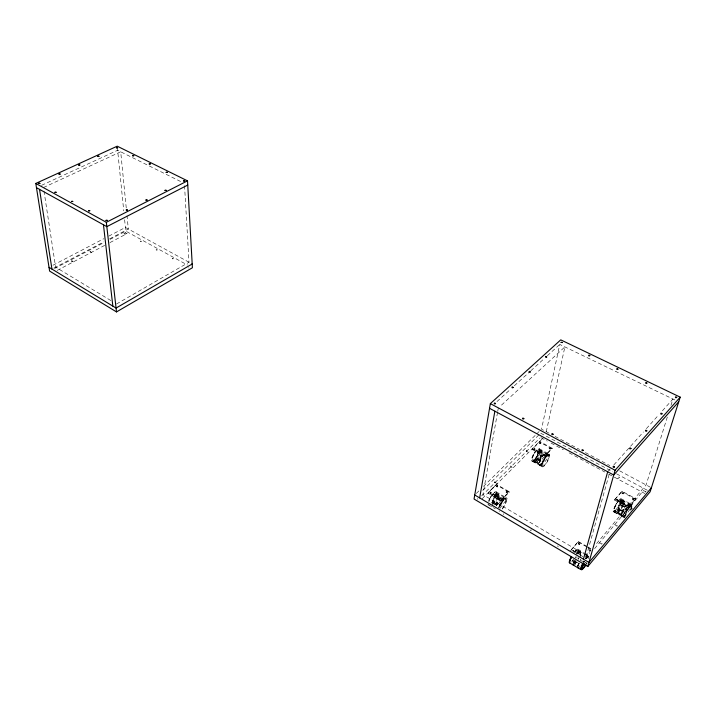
<?xml version="1.0" encoding="UTF-8"?>
<svg xmlns="http://www.w3.org/2000/svg" width="716" height="716" viewBox="0 0 716 716"><rect width="100%" height="100%" fill="white"/><g stroke="black" fill="none" stroke-linecap="round" stroke-linejoin="round"><path stroke-width="0.54" stroke-dasharray="3.58 2.69" d="M538.459 463.816L540.857 460.307L537.618 458.526L535.219 461.659L538.459 463.816L540.857 460.307M535.219 462.026L537.618 458.526M617.308 512.933L619.725 509.192L623.233 511.484L620.862 514.902L617.308 512.933L619.68 509.55L619.134 509.389A2.595 0.546 -61.2 0 0 620.369 508.566A2.595 0.546 -61.2 0 0 621.792 505.505L621.801 505.335A2.595 0.546 -61.2 0 0 620.566 506.158A2.595 0.546 -61.2 0 0 619.143 509.219L616.762 512.629L613.514 510.821M633.982 499.025C633.767 497.226 631.217 499.097 632.953 499.777C635.038 499.312 632.962 499.58 632.523 498.551M633.83 499.526L633.248 498.801L632.371 499.052M623.233 511.51L624.03 512.101A2.595 0.537 -61.2 0 0 625.256 511.269A2.595 0.537 -61.2 0 0 626.688 508.208L626.697 508.029A2.595 0.537 -61.2 0 0 625.471 508.861A2.595 0.537 -61.2 0 0 624.039 511.931L619.143 509.246M614.865 499.356L614.874 500.242L628.38 507.581L635.432 499.383L635.504 498.56L622.079 491.292L614.865 499.356L628.532 507.08L635.62 498.828M619.027 513.506L619.179 513.157A1.897 1.334 18.3 0 1 619.233 510.821A1.897 1.334 18.3 0 1 622.016 512.37A1.897 1.334 18.3 0 1 619.412 513.283L619.179 513.157M619.259 513.632L619.412 513.283M620.862 514.902L623.278 511.152M628.362 506.006L627.592 505.228L626.912 505.791L628.29 506.131L627.941 504.771L626.894 505.514M627.046 505.013L627.619 505.747L628.514 505.505M623.287 493.798L622.535 493.038L621.864 493.584L623.224 493.915L622.875 492.581L621.846 493.315M621.998 492.814L622.553 493.53L623.439 493.297M590.593 550.622C589.563 548.161 588.301 551.929 590.593 550.622C590.19 550.98 588.194 548.384 590.727 549.807M617.783 500.207L617.031 499.428L616.351 499.992L617.711 500.323L617.371 498.971L616.333 499.714M616.476 499.213L617.04 499.938L617.926 499.696M601.521 544.169L602.272 543.704M492.76 504.95L494.291 495.123M585.795 562.901L586.18 562.445M496.385 505.514L497.951 495.687M579.745 544.294L578.984 543.453L578.251 544.062L579.674 544.42L579.325 542.997L578.251 543.766M578.385 543.256L578.94 544.053L579.879 543.793M573.632 551.401L573.561 550.291L572.263 550.353M497.539 412.416L482.915 494.658L585.545 554.954M497.736 411.315L498.318 408.022M501.2 500.923L488.375 493.306L488.357 492.429L496.519 484.437L509.13 491.641L501.057 500.072L488.357 492.429M488.375 493.306L488.464 492.805M489.86 492.921L490.728 491.999L491.283 493.27L489.941 493.19L490.442 492.492L491.319 493.136M488.223 492.993L496.286 484.526M496.206 486.585L497.056 485.672L497.62 486.934L496.286 486.853L496.779 486.164L497.656 486.799M500.779 500.01L501.191 500.493L509.112 492.268L496.689 485.009L496.788 484.499M536.186 460.818L538.02 451.062M539.604 461.686A1.763 1.244 12.7 0 0 537.322 460.003A1.763 1.244 12.7 0 0 536.749 462.08A1.763 1.244 12.7 0 0 539.604 461.686L541.475 451.921A1.781 1.244 12.5 0 0 539.166 450.248A1.781 1.244 12.5 0 0 538.593 452.315A1.781 1.244 12.5 0 0 541.475 451.921M499.705 498.667L500.573 497.745L501.137 499.025L499.786 498.945L500.278 498.238L501.173 498.891M550.425 448.95L549.745 448.261L549.074 448.762L550.353 449.057L550.04 447.795L549.074 448.52M501.191 500.493L501.29 499.983M549.181 448.019L549.682 448.672L550.541 448.449M506.015 492.268L506.865 491.337L507.447 492.608L506.105 492.545L506.579 491.838L507.474 492.474M508.951 492.089L509.058 491.588M509.067 492.465L509.228 491.838M532.131 449.272L532.274 448.726L544.697 455.716L552.117 448.279L539.703 441.441L532.212 449.514L544.581 456.208L552 448.771L539.39 442.023M532.283 449.567L532.391 449.066M533.688 449.209L534.512 448.341L535.058 449.532L533.778 449.46L534.226 448.825L535.085 449.415M674.875 399.958L559.76 344.432L541.52 429.179L549.208 433.278M539.461 443.446L540.276 442.577L540.831 443.759L539.551 443.687L539.989 443.061L540.857 443.643M539.864 442.005L539.971 441.504M546.272 431.712L564.888 346.902L499.965 406.518M544.688 454.794L544.017 454.087L543.328 454.597L544.616 454.902L544.312 453.631L543.301 454.463M544.822 454.168L544.106 454.553L543.444 453.846M544.312 456.146L544.428 455.653M544.795 456.128L544.912 455.636M540.965 443.141L540.258 443.517L539.569 442.944M507.572 491.973L506.821 492.393L506.114 491.767M551.92 448.529L551.955 447.983M551.964 448.825L552.117 448.279M535.192 448.914L534.476 449.29L533.796 448.717M575.046 561.102L574.572 563.062A1.987 1.486 19.2 0 1 576.246 562.042M580.103 557.236L580.837 554.291M501.272 498.381L500.502 498.801L499.804 498.166M497.745 486.298L496.985 486.71L496.295 486.083M491.418 492.635L490.648 493.047L489.959 492.411M570.428 551.025L578.349 541.582L586.86 546.38M586.726 546.881L578.6 542.146L578.734 541.645M618.329 511.672L621.014 501.88M622.007 512.629L624.719 502.838M609.119 474.565L586.502 555.518L590.807 550.416M589.08 550.094L589.214 549.593M614.874 500.242L615.026 499.741M614.686 499.92L621.819 491.328M635.477 499.258L622.115 491.856L622.267 491.355M628.093 507.51L628.245 507.009M628.603 507.492L628.755 506.991M635.271 499.007L635.504 498.56M635.432 499.383L635.584 498.882M667.312 417.061L646.092 484.938L595.112 545.315M670.964 405.39L672.951 399.027L661.87 411.378M579.056 557.433L578.644 558.238A6.462 1.432 -60.5 0 1 578.215 559.044M646.101 491.436L645.42 491.713L645.653 492.25M617.604 525.705L616.709 526.251M573.776 550.89L572.818 551.159M557.576 545.869L558.247 546.854M577.177 566.213L579.235 563.277M577.15 566.553L579.217 563.626M527.128 451.134C525.311 449.039 526.296 452.584 528.927 452.127M575.521 560.386L573.543 563.188L571.869 562.194M579.387 554.918L580.372 553.531L577.024 551.571M573.516 564.029L575.583 561.102M574.527 562.91L575.566 561.451M511.546 466.626C509.756 464.469 510.651 468.112 513.354 467.646M477.509 498.515L477.885 499.365M537.618 458.858L537.134 458.768A2.47 0.716 -61.3 0 0 538.522 458.106A2.47 0.716 -61.3 0 0 539.81 455.161L539.801 454.982A2.47 0.716 -61.3 0 0 538.405 455.636A2.47 0.716 -61.3 0 0 537.125 458.589L534.727 461.748L531.764 460.111M499.84 508.441L506.06 500.323L503.008 498.542M496.376 505.926L497.674 504.243L494.362 502.292L493.064 503.975M492.554 504.073L493.879 502.363A2.587 0.788 -60.3 0 1 495.186 499.267A2.587 0.788 -60.3 0 1 496.761 498.47L496.779 498.64A2.587 0.788 -60.3 0 1 495.472 501.692A2.587 0.788 -60.3 0 1 493.897 502.498L494.362 502.292M585.545 558.131L589.68 553.226M585.402 558.641L589.537 553.728M586.073 558.74L588.919 555.365M594.593 548.617L643.505 490.541L645.483 491.597M571.252 549.709L578.206 541.663M617.559 478.879L619.608 477.312L618.382 476.901L618.579 477.724M608.323 471.047L610.256 468.89M613.854 464.881L643.407 431.954M646.36 428.66L658.917 414.671M482.199 498.712L542.558 438.532M481.617 495.955L539.936 438.013M482.772 490.415L540.661 433.162L612.645 471.719M476.328 493.431L479.505 490.299M483.479 486.379L539.13 431.533M496.985 401.56L510.204 389.531M514.33 385.772L530.028 371.488M530.851 370.736L544.071 358.716M547.373 355.709L559.76 344.432M578.072 542.173L578.6 542.146M621.622 491.874L622.115 491.856M503.545 513.748L503.652 514.634M188.773 267.614L188.881 268.115M496.197 485.027L496.689 485.009M125.953 232.986L125.04 232.798L127.045 233.595L109.602 242.787M90.583 251.602C89.974 250.305 89.249 252.363 91.684 252.238M116.538 303.996L189.006 262.253L184.468 184.504M140.56 241.489C142.994 241.319 139.36 240.853 140.971 241.265M57.155 270.433L104.885 245.275M53.781 268.124L103.766 241.919M109.664 238.831L128.325 229.039L127.018 215.802M54.559 268.491L104.017 242.545M109.951 239.43L125.774 231.125L187.502 265.063M125.175 233.004L123.931 233.658L125.389 234.463M52.93 265.26L103.865 238.688M108.76 236.137L125.407 227.446L192.192 263.998M43.461 187.547L120.7 151.801L126.258 208.079M41.546 185.337L117.639 150.279L181.416 181.909M587.156 563.546L586.198 563.483M572.881 550.541L573.659 551.248M632.389 508.369L631.315 508.539L631.888 509.273M555.079 436.411L579.539 449.46M585.42 452.593L609.88 465.633M619.671 470.851L651.399 487.775M616.592 473.831L649.135 491.265M540.974 437.673L547.293 441.074M551.078 443.115L563.376 449.729M569.095 452.807L590.1 464.102M591.058 464.621L604.796 472.014M608.725 474.126L644.821 493.539M539.237 448.708L549.36 454.23M538.897 449.308L541.86 450.919M546.031 453.192L549.02 454.821M539.229 450.4L542.191 452.02M546.353 454.284L549.333 455.913M538.387 450.194L541.35 451.814M545.52 454.087L548.51 455.716M538.674 451.125L541.636 452.745L539.81 455.125L544.267 457.569A2.47 0.707 -61.3 0 1 542.979 460.558A2.47 0.707 -61.3 0 1 541.591 461.22L541.591 461.041A2.47 0.707 -61.3 0 1 542.88 458.079A2.47 0.707 -61.3 0 1 544.258 457.426L544.267 457.605M545.798 455.018L548.778 456.647L542.442 464.97L539.452 463.324M536.078 450.471L546.245 456.02M621.103 498.685L632.219 504.771M539.613 454.687L544.079 457.139M620.745 499.312L624.003 501.093M628.576 503.599L631.861 505.398M620.906 500.341L624.155 502.122M628.72 504.628L631.986 506.418M620.217 500.251L623.475 502.032M628.048 504.547L631.333 506.346M620.351 501.119L623.6 502.909L621.792 505.478L626.688 508.172M628.165 505.415L631.44 507.205L625.175 516.2L621.891 514.374M618.248 500.815L629.409 506.946M629.373 507.313L632.049 508.781M621.685 505.075L626.581 507.769M537.125 458.625L541.591 461.077L540.857 460.639M537.322 459.054L541.779 461.507M532.328 459.377L535.291 461.015M532.623 460.298L538.459 463.449M539.739 464.228L542.719 465.874M538.888 464.058L541.878 465.704M532.113 461.185L535.067 462.822M539.229 465.123L542.209 466.769M619.25 509.649L624.146 512.352M614.068 510.034L617.317 511.842M614.212 510.884L620.897 514.544M622.025 515.225L625.301 517.042M621.336 515.171L624.62 516.997M613.684 511.824L616.932 513.632M621.488 516.173L623.949 517.534M614.74 524.694L616.762 525.839M494.819 482.298L497.244 483.703M599.569 542.71L601.61 543.892M496.224 491.847L506.588 497.871M495.866 492.474L507.062 499.016A7.948 2.354 -60.4 0 0 504.583 498.515A7.948 2.354 -60.4 0 0 500.063 504.565L499.571 505.568A7.948 2.354 -60.4 0 0 498.783 507.51M496.322 493.512L499.347 495.275M503.608 497.754L506.66 499.535M587.764 546.899L592.284 549.53M495.329 493.405L498.363 495.177M502.632 497.656L505.693 499.446M587.621 547.409L590.333 548.984M495.714 494.291L498.748 496.054L496.779 498.613L501.343 501.281A2.595 0.779 -60.4 0 1 500.028 504.368A2.595 0.779 -60.4 0 1 498.461 505.183L498.443 505.013A2.595 0.779 -60.4 0 1 499.759 501.952A2.595 0.779 -60.4 0 1 501.325 501.137L501.343 501.316M492.671 493.933L503.08 500.001M577.731 549.109L583.451 552.466M584.399 553.02L589.17 555.822M577.356 549.763L583.728 553.513M584.677 554.068L588.794 556.484M577.624 550.72L580.971 552.689M585.67 555.446L589.035 557.424M576.792 550.756L580.148 552.725M586.538 556.484L588.23 557.478M493.879 502.363L498.443 505.048L497.674 504.243M494.022 502.722L498.587 505.407M585.07 556.296L588.436 558.283A6.489 1.387 -60.5 0 0 586.216 558.901M574.465 551.651L585.957 558.417A8.395 1.799 -60.5 0 1 588.901 555.759M487.856 504.449L495.382 508.906M583.835 561.398L585.894 562.624M71.815 261.072L73.283 261.94M110.828 300.541L55.624 267.158L43.792 189.758M531.415 529.822L530.923 530.583L529.992 529.885M117.326 147.21L123.743 210.907M124.629 219.731L125.774 231.125M536.955 462.625L536.749 462.509M586.422 558.158A7.634 1.638 -60.5 0 1 588.955 556.672M588.955 557.979A7.634 1.638 -60.5 0 1 588.794 558.641M586.977 562.964A7.634 1.638 -60.5 0 1 586.458 563.913M583.603 562.328A7.634 1.638 -60.5 0 1 584.158 561.389M577.015 553.898A2.005 1.486 18.8 0 1 579.217 552.313A2.005 1.486 18.8 0 1 580.524 554.855M576.523 562.078A1.987 1.486 19.2 0 1 578.421 563.904A1.987 1.486 19.2 0 1 576.443 565.103M575.395 564.691A1.987 1.486 19.2 0 1 574.608 563.716A6.462 1.432 -60.5 0 0 576.299 561.962M583.459 562.248A8.395 1.799 -60.5 0 1 584.068 561.21M586.69 562.991A6.489 1.387 -60.5 0 1 586.252 563.796M583.817 562.454A6.489 1.387 -60.5 0 1 584.283 561.648M573.838 552.501A8.35 1.88 -60.5 0 1 578.027 550.157M583.621 560.986A7.616 1.656 -60.5 0 1 583.101 561.926M577.714 566.302A7.616 1.656 -60.5 0 1 578.779 563.17M580.211 560.324A7.616 1.656 -60.5 0 1 580.765 559.384M577.749 554.059A7.599 1.683 -60.5 0 1 580.515 554.649M578.94 558.22A7.599 1.683 -60.5 0 1 578.43 559.16M576.756 561.827A7.599 1.683 -60.5 0 1 574.626 564.342M573.158 562.83A7.599 1.683 -60.5 0 1 574.053 560.368M575.485 557.522A7.599 1.683 -60.5 0 1 576.031 556.583M578.107 554.121A6.462 1.432 -60.5 0 1 579.978 555.204M573.606 562.722A6.462 1.432 -60.5 0 1 574.492 560.064M575.709 557.648A6.462 1.432 -60.5 0 1 576.174 556.851M577.973 557.692A2.739 0.609 -60.5 0 1 577.642 558.364M576.47 557.988A2.739 0.609 -60.5 0 1 576.666 557.657M582.851 561.004A2.739 0.591 -60.5 0 1 582.672 561.344M581.329 561.317A2.739 0.591 -60.5 0 1 581.92 560.324M574.393 552.081A7.59 1.709 -60.5 0 1 577.445 549.843A7.59 1.709 -60.5 0 1 576.514 554.39M573.427 559.849A7.59 1.709 -60.5 0 1 571.78 561.881M574.751 552.143A6.453 1.45 -60.5 0 1 576.389 553.942M573.453 559.33A6.453 1.45 -60.5 0 1 572.057 561.058M583.325 561.004A6.48 1.405 -60.5 0 1 582.887 561.809M580.067 565.828A6.48 1.405 -60.5 0 1 579.289 566.535M578.331 566.625A6.48 1.405 -60.5 0 1 579.208 562.865M580.434 560.449A6.48 1.405 -60.5 0 1 580.9 559.644M502.256 509.067A7.232 2.139 -60.4 0 0 504.959 504.968L505.407 504.064A7.232 2.139 -60.4 0 0 505.747 498.408A7.232 2.139 -60.4 0 0 500.296 504.583L499.849 505.496A7.232 2.139 -60.4 0 0 499.142 507.259A7.214 2.157 -60.3 0 0 501.925 503.178L502.363 502.283A7.214 2.157 -60.3 0 0 502.686 496.618A7.214 2.157 -60.3 0 0 497.226 502.784L496.788 503.688A7.214 2.157 -60.3 0 0 496.072 505.451M499.723 511.099A7.232 2.139 -60.4 0 1 499.061 511.054M493.95 503.885A1.835 1.36 12.1 0 1 495.776 504.315A1.835 1.36 12.1 0 1 496.349 505.702M502.31 508.423A6.14 1.817 -60.4 0 0 504.619 504.932L504.995 504.171A6.14 1.817 -60.4 0 0 505.281 499.365A6.14 1.817 -60.4 0 0 500.654 504.61L500.269 505.389A6.14 1.817 -60.4 0 0 499.455 507.572M496.716 492.993A7.903 2.417 -60.3 0 0 494.192 492.456A7.903 2.417 -60.3 0 0 489.663 498.452L489.18 499.455A7.903 2.417 -60.3 0 0 488.41 501.388M494.98 504.78A7.196 2.184 -60.3 0 0 497.683 500.699L498.121 499.795A7.196 2.184 -60.3 0 0 498.408 494.138A7.196 2.184 -60.3 0 0 492.948 500.269L492.51 501.173A7.196 2.184 -60.3 0 0 491.803 502.936M492.429 506.785A7.196 2.184 -60.3 0 1 491.525 506.516M494.55 504.664A6.122 1.853 -60.3 0 0 497.334 500.663L497.701 499.902A6.122 1.853 -60.3 0 0 497.951 495.087A6.122 1.853 -60.3 0 0 493.306 500.296L492.93 501.075A6.122 1.853 -60.3 0 0 492.125 503.258M491.964 502.999A7.187 2.202 -60.3 0 0 494.667 498.927L495.105 498.032A7.187 2.202 -60.3 0 0 495.374 492.366A7.187 2.202 -60.3 0 0 489.905 498.479L489.467 499.392A7.187 2.202 -60.3 0 0 488.76 501.146M489.413 504.995A7.187 2.202 -60.3 0 1 488.491 504.726M491.534 502.883A6.104 1.871 -60.3 0 0 494.308 498.891L494.684 498.13A6.104 1.871 -60.3 0 0 494.917 493.315A6.104 1.871 -60.3 0 0 490.272 498.515L489.896 499.285A6.104 1.871 -60.3 0 0 489.091 501.468M498.327 507.608A6.131 1.835 -60.3 0 0 501.576 503.151L501.952 502.381A6.131 1.835 -60.3 0 0 502.22 497.575A6.131 1.835 -60.3 0 0 497.584 502.811L497.208 503.59A6.131 1.835 -60.3 0 0 496.394 505.773M630.778 510.052A7.241 1.477 -61.2 0 0 631.405 505.353A7.241 1.477 -61.2 0 0 626.706 511.537L626.249 512.459A7.241 1.477 -61.2 0 0 624.594 517.444M630.411 510.293A6.149 1.253 -61.2 0 0 630.939 506.302A6.149 1.253 -61.2 0 0 626.947 511.564L626.554 512.343A6.149 1.253 -61.2 0 0 625.686 517.077M495.535 482.414C493.78 483.962 494.138 480.373 495.535 482.414M173.317 258.762L172.189 258.789L173.317 258.762M157.243 249.911L156.124 249.938L157.243 249.911M71.278 261L72.397 261.054L71.278 261M533.259 454.741L532.785 455.698A7.536 2.211 -61.3 0 0 531.388 460.603L541.502 466.197A7.581 2.148 -61.3 0 1 542.952 461.292L543.426 460.325A7.581 2.148 -61.3 0 1 547.615 454.669A7.581 2.148 -61.3 0 1 549.709 455.421L539.604 449.916A7.536 2.211 -61.3 0 0 537.456 449.129A7.536 2.211 -61.3 0 0 533.259 454.741M533.465 454.785L533.035 455.653A6.847 2.005 -61.3 0 0 532.516 461.319A6.847 2.005 -61.3 0 0 537.519 455.698L537.949 454.839A6.847 2.005 -61.3 0 0 538.477 449.156A6.847 2.005 -61.3 0 0 533.465 454.785M533.769 454.857L533.411 455.591A5.826 1.709 -61.3 0 0 532.964 460.415A5.826 1.709 -61.3 0 0 537.224 455.627L537.582 454.893A5.826 1.709 -61.3 0 0 538.029 450.069A5.826 1.709 -61.3 0 0 533.769 454.857M536.445 456.423L536.015 457.291A6.865 1.987 -61.3 0 0 535.47 462.957A6.865 1.987 -61.3 0 0 540.473 457.318L540.893 456.45A6.865 1.987 -61.3 0 0 541.448 450.776A6.865 1.987 -61.3 0 0 536.445 456.423M536.749 456.486L536.382 457.229A5.835 1.692 -61.3 0 0 535.917 462.044A5.835 1.692 -61.3 0 0 540.177 457.247L540.535 456.513A5.835 1.692 -61.3 0 0 541.001 451.689A5.835 1.692 -61.3 0 0 536.749 456.486M540.625 458.714L540.195 459.591A6.874 1.969 -61.3 0 0 539.622 465.257A6.874 1.969 -61.3 0 0 544.616 459.591L545.046 458.723A6.874 1.969 -61.3 0 0 545.619 453.049A6.874 1.969 -61.3 0 0 540.625 458.714M540.929 458.786L540.562 459.529A5.844 1.674 -61.3 0 0 540.079 464.344A5.844 1.674 -61.3 0 0 544.321 459.529L544.679 458.795A5.844 1.674 -61.3 0 0 545.171 453.962A5.844 1.674 -61.3 0 0 540.929 458.786M543.623 460.37L543.193 461.247A6.892 1.951 -61.3 0 0 542.603 466.904A6.892 1.951 -61.3 0 0 547.588 461.22L548.017 460.352A6.892 1.951 -61.3 0 0 548.617 454.678A6.892 1.951 -61.3 0 0 543.623 460.37M543.927 460.433L543.56 461.176A5.853 1.656 -61.3 0 0 543.059 465.991A5.853 1.656 -61.3 0 0 547.293 461.158L547.659 460.424A5.853 1.656 -61.3 0 0 548.17 455.6A5.853 1.656 -61.3 0 0 543.927 460.433M615.393 505.362L614.883 506.364A7.912 1.7 -61.2 0 0 613.138 511.349L624.245 517.525A7.966 1.62 -61.2 0 1 626.035 512.531L626.545 511.528A7.966 1.62 -61.2 0 1 630.715 505.442A7.966 1.62 -61.2 0 1 632.353 505.89L621.273 499.822A7.912 1.7 -61.2 0 0 619.564 499.329A7.912 1.7 -61.2 0 0 615.393 505.362M615.554 505.38L615.098 506.293A7.196 1.539 -61.2 0 0 614.006 511.904A7.196 1.539 -61.2 0 0 618.857 505.747L619.313 504.852A7.196 1.539 -61.2 0 0 620.414 499.213A7.196 1.539 -61.2 0 0 615.554 505.38M615.805 505.407L615.42 506.185A6.113 1.316 -61.2 0 0 614.489 510.955A6.113 1.316 -61.2 0 0 618.615 505.72L619 504.959A6.113 1.316 -61.2 0 0 619.94 500.171A6.113 1.316 -61.2 0 0 615.805 505.407M618.821 507.188L618.364 508.1A7.205 1.522 -61.2 0 0 617.246 513.712A7.205 1.522 -61.2 0 0 622.097 507.537L622.553 506.633A7.205 1.522 -61.2 0 0 623.672 501.003A7.205 1.522 -61.2 0 0 618.821 507.188M619.072 507.214L618.678 507.984A6.131 1.298 -61.2 0 0 617.729 512.754A6.131 1.298 -61.2 0 0 621.855 507.51L622.24 506.74A6.131 1.298 -61.2 0 0 623.197 501.961A6.131 1.298 -61.2 0 0 619.072 507.214M623.412 509.72L622.956 510.633A7.223 1.495 -61.2 0 0 621.801 516.245A7.223 1.495 -61.2 0 0 626.643 510.043L627.1 509.139A7.223 1.495 -61.2 0 0 628.254 503.509A7.223 1.495 -61.2 0 0 623.412 509.72M623.663 509.747L623.269 510.526A6.14 1.271 -61.2 0 0 622.293 515.296A6.14 1.271 -61.2 0 0 626.402 510.016L626.786 509.255A6.14 1.271 -61.2 0 0 627.771 504.467A6.14 1.271 -61.2 0 0 623.663 509.747M494.872 496.304A1.853 1.36 11.9 0 0 497.906 495.875A1.853 1.36 11.9 0 0 495.57 494.04A1.853 1.36 11.9 0 0 494.872 496.304M621.524 503.106A1.915 1.334 17.9 0 0 624.665 503.017A1.915 1.334 17.9 0 0 622.401 500.958A1.915 1.334 17.9 0 0 621.524 503.106"/><path stroke-width="1.07" d="M490.353 403.627L474.046 499.043L587.809 566.499L650.119 491.794L680.2 397.156L560.744 339.858L490.353 403.627L615.08 470.251L680.2 397.156M479.657 497.897L494.872 411.19M583.424 559.16L607.678 471.763M587.809 566.499L615.08 470.251M571.395 556.502L570.876 557.549A8.35 1.88 -60.5 0 0 569.193 562.615L580.613 569.435A8.395 1.799 -60.5 0 1 582.35 564.36L582.878 563.304M571.601 556.493L571.126 557.442A7.59 1.709 -60.5 0 0 569.802 560.834M583.075 563.295L582.6 564.244A7.634 1.638 -60.5 0 0 581.392 569.811A7.634 1.638 -60.5 0 0 585.912 564.852M583.37 563.268L582.967 564.083A6.489 1.387 -60.5 0 0 581.938 568.808A6.489 1.387 -60.5 0 0 585.786 564.593M581.625 568.003L584.721 563.582M651.399 487.775L588.964 562.436L474.735 494.998M678.723 401.81L613.728 475.012L489.556 408.326M116.502 311.925L192.407 267.757L187.52 180.853L117.227 146.18L35.8 183.43L49.61 271.087L116.502 311.925L106.335 222.3L35.8 183.43M192.192 263.998L116.064 308.068L49.019 267.31M187.762 185.05L106.827 226.65L36.471 187.673M106.335 222.3L187.52 180.853M39.532 189.364L51.946 269.091M103.453 224.779L112.851 306.117M573.793 564.924A7.599 1.683 -60.5 0 1 572.943 564.047M570.142 563.018A7.59 1.709 -60.5 0 1 569.614 562.49M570.196 561.192A6.453 1.45 -60.5 0 1 570.258 560.726M570.822 558.82A6.453 1.45 -60.5 0 1 571.135 558.068M578.868 567.484A7.616 1.656 -60.5 0 1 577.651 567.287M676.718 397.416C675 398.937 674.928 395.375 676.718 397.416M662.058 413.803C660.286 415.387 660.259 411.691 662.058 413.803M646.825 430.826C645 432.473 645.009 428.642 646.825 430.826M646.888 383.078C645.161 384.564 645.17 381.1 646.888 383.078M630.984 448.529C629.113 450.239 629.167 446.265 630.984 448.529M614.507 466.948C612.574 468.729 612.672 464.595 614.507 466.948M617.944 369.161C616.216 370.611 616.288 367.245 617.944 369.161M583.316 450.337C581.383 452.065 581.562 448.055 583.316 450.337M589.85 355.664C588.122 357.069 588.257 353.793 589.85 355.664M553.119 434.254C551.186 435.928 551.436 432.043 553.119 434.254M562.57 342.543L561.084 342.355L562.57 342.543M546.72 356.989C544.948 358.412 545.171 355.109 546.72 356.989M523.879 418.681C521.946 420.31 522.268 416.542 523.879 418.681M530.288 371.953C528.462 373.43 528.739 370.011 530.288 371.953M513.238 387.481C511.367 389.003 511.689 385.468 513.238 387.481M495.553 403.591C493.619 405.175 493.995 401.515 495.553 403.591M184.701 180.897L183.484 180.915L184.701 180.897M166.193 190.322L164.957 190.349L166.193 190.322M167.329 172.314L166.13 172.332L167.329 172.314M147.129 200.032L145.876 200.059L147.129 200.032M150.36 163.928L149.179 163.946L150.36 163.928M126.258 209.976L127.502 210.039L126.258 209.976M133.785 155.739L132.612 155.757L133.785 155.739M107.257 220.349L105.968 220.376L107.257 220.349M117.585 147.738L116.431 147.818L117.585 147.738M89.795 210.755L88.516 210.781L89.795 210.755M98.987 156.267L97.806 156.285L98.987 156.267M72.763 201.402L71.502 201.42L72.763 201.402M79.861 165.038L78.653 165.056L79.861 165.038M56.143 192.264L54.89 192.291L56.143 192.264M60.18 174.069L58.963 174.086L60.18 174.069M38.727 183.296L39.926 183.359L38.727 183.296"/></g></svg>
